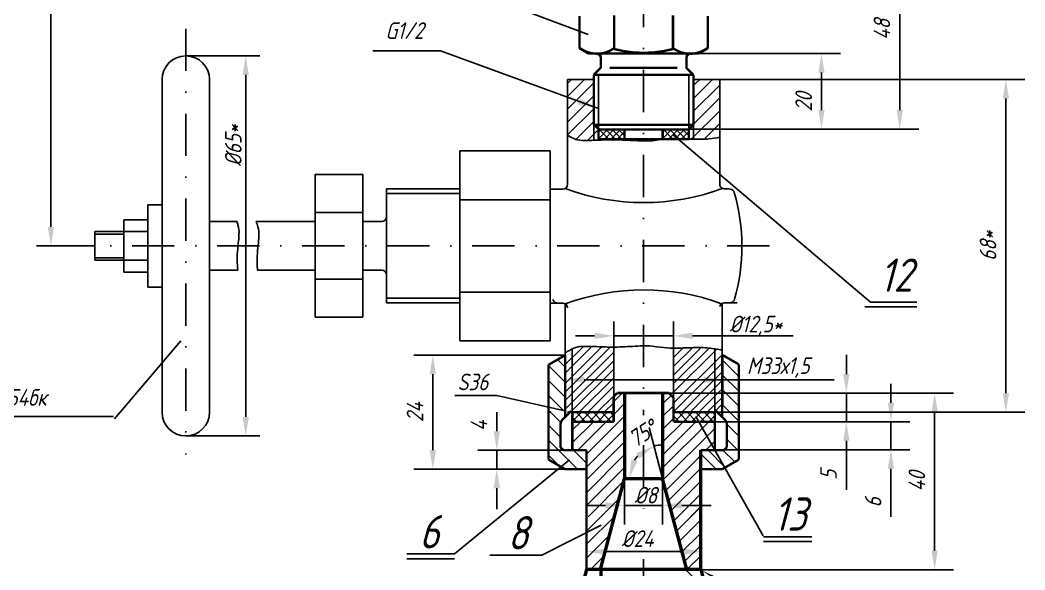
# Model space of a CAD drawing. Header units: inches. Extents: x 454 to 2014, y 121 to 978.
# Drawn here: x 1548.3 to 1759.6, y 474.1 to 589.8 of the extents above; entities that cross this region are included whole.
import ezdxf

# ---------------------------------------------------------------- set-up
doc = ezdxf.new("R2010")
doc.units = ezdxf.units.IN
doc.header["$LTSCALE"] = 0.7
doc.header["$MEASUREMENT"] = 0
doc.linetypes.add('DASHDOT', pattern=[25.4, 12.7, -6.35, 0, -6.35])
doc.styles.get("Standard").update_dxf_attribs({"font": 'romand.shx', "width": 0.8, "oblique": 15, "height": 3.5})
doc.dimstyles.get("Standard").update_dxf_attribs({"dimtxt": 3.5, "dimasz": 4, "dimexe": 4, "dimexo": 0, "dimgap": 2, "dimtad": 1, "dimdec": 0, "dimdsep": 46, "dimtxsty": 'Standard', "dimcen": 0.09, "dimadec": 0, "dimazin": 0, "dimtfac": 1, "dimtdec": 0, "dimtmove": 0, "dimatfit": 3, "dimfxl": 0, "dimtolj": 1, "dimtzin": 0, "dimlwd": 25, "dimlwe": 25, "dimarcsym": 0})

# ---------------------------------------------------------------- blocks, each defined once
blk = doc.blocks.new('*X8')
at = {"color": 0}
for p, q in [((1677.82, 643.29), (1678.3, 643.77)), ((1677.82, 641.5), (1679.82, 643.5)), ((1679.82, 640.68), (1677.82, 642.68)), ((1679.82, 642.48), (1678.52, 643.77)), ((1677.82, 639.7), (1679.82, 641.7)), ((1679.82, 638.88), (1677.82, 640.88)), ((1677.82, 637.91), (1679.82, 639.91)), ((1679.82, 637.09), (1677.82, 639.09)), ((1677.82, 636.11), (1679.82, 638.11)), ((1679.82, 635.29), (1677.82, 637.29)), ((1678.58, 635.07), (1679.82, 636.31)), ((1678.24, 635.07), (1677.82, 635.49)), ((1677.82, 621.74), (1678.55, 622.47)), ((1677.82, 619.94), (1679.82, 621.94)), ((1679.82, 620.92), (1678.27, 622.47)), ((1679.82, 619.13), (1677.82, 621.13)), ((1677.82, 618.15), (1679.82, 620.15)), ((1679.82, 617.33), (1677.82, 619.33)), ((1677.82, 616.35), (1679.82, 618.35)), ((1679.82, 615.53), (1677.82, 617.53)), ((1677.82, 614.56), (1679.82, 616.56)), ((1679.79, 613.77), (1677.82, 615.74)), ((1677.99, 613.77), (1677.82, 613.94)), ((1678.83, 613.77), (1679.82, 614.76))]:
    blk.add_line(p, q, dxfattribs=at)
blk = doc.blocks.new('*D11')
at = {"color": 0, "lineweight": 25}
for p, q in [((1679.41, 474.18), (1679.41, 284.08)), ((1499.41, 309.18), (1499.41, 284.08)), ((1503.41, 288.08), (1675.41, 288.08))]:
    blk.add_line(p, q, dxfattribs=at)
for points in [[(1503.41, 288.75), (1503.41, 287.41), (1499.41, 288.08)], [(1675.41, 288.75), (1675.41, 287.41), (1679.41, 288.08)]]:
    blk.add_solid(points, dxfattribs=at)
at = {"layer": 'DEFPOINTS', "color": 0, "lineweight": 25}
for p in [(1679.41, 474.18), (1499.41, 309.18), (1679.41, 288.08)]:
    blk.add_point(p, dxfattribs=at)
at = {"color": 0, "lineweight": 25, "insert": (1589.41, 291.83), "char_height": 3.5, "attachment_point": 5}
blk.add_mtext('\\A1;180', dxfattribs=at)
blk = doc.blocks.new('*D13')
at = {"color": 0, "lineweight": 25}
for p, q in [((1662.91, 519.3), (1631.07, 519.3)), ((1635.07, 515.3), (1635.07, 499.3)), ((1667.41, 495.3), (1631.07, 495.3))]:
    blk.add_line(p, q, dxfattribs=at)
for points in [[(1634.41, 515.3), (1635.74, 515.3), (1635.07, 519.3)], [(1634.41, 499.3), (1635.74, 499.3), (1635.07, 495.3)]]:
    blk.add_solid(points, dxfattribs=at)
at = {"layer": 'DEFPOINTS', "color": 0, "lineweight": 25}
for p in [(1662.91, 519.3), (1635.07, 495.3), (1667.41, 495.3)]:
    blk.add_point(p, dxfattribs=at)
at = {"color": 0, "lineweight": 25, "insert": (1631.32, 507.3), "char_height": 3.5, "attachment_point": 5, "rotation": 90}
blk.add_mtext('\\A1;24', dxfattribs=at)
blk = doc.blocks.new('*D14')
at = {"color": 0, "lineweight": 25}
for p, q in [((1722.04, 515.34), (1722.04, 519.34)), ((1683.41, 511.34), (1726.04, 511.34)), ((1722.04, 511.34), (1722.04, 505.3)), ((1694.41, 505.3), (1726.04, 505.3)), ((1722.04, 501.3), (1722.04, 490.94))]:
    blk.add_line(p, q, dxfattribs=at)
for points in [[(1721.38, 515.34), (1722.71, 515.34), (1722.04, 511.34)], [(1721.38, 501.3), (1722.71, 501.3), (1722.04, 505.3)]]:
    blk.add_solid(points, dxfattribs=at)
at = {"layer": 'DEFPOINTS', "color": 0, "lineweight": 25}
for p in [(1683.41, 511.34), (1694.41, 505.3), (1722.04, 505.3)]:
    blk.add_point(p, dxfattribs=at)
at = {"color": 0, "lineweight": 25, "insert": (1718.29, 494.12), "char_height": 3.5, "attachment_point": 5, "rotation": 90}
blk.add_mtext('\\A1;5', dxfattribs=at)
blk = doc.blocks.new('*D15')
at = {"color": 0, "lineweight": 25}
for p, q in [((1731.42, 509.3), (1731.42, 513.3)), ((1694.41, 505.3), (1735.42, 505.3)), ((1731.42, 505.3), (1731.42, 499.39)), ((1694.24, 499.39), (1735.42, 499.39)), ((1731.42, 495.39), (1731.42, 485.26))]:
    blk.add_line(p, q, dxfattribs=at)
for points in [[(1730.76, 509.3), (1732.09, 509.3), (1731.42, 505.3)], [(1730.76, 495.39), (1732.09, 495.39), (1731.42, 499.39)]]:
    blk.add_solid(points, dxfattribs=at)
at = {"layer": 'DEFPOINTS', "color": 0, "lineweight": 25}
for p in [(1694.41, 505.3), (1694.24, 499.39), (1731.42, 499.39)]:
    blk.add_point(p, dxfattribs=at)
at = {"color": 0, "lineweight": 25, "insert": (1727.67, 488.32), "char_height": 3.5, "attachment_point": 5, "rotation": 90}
blk.add_mtext('\\A1;6', dxfattribs=at)
blk = doc.blocks.new('*D16')
at = {"color": 0, "lineweight": 25}
for p, q in [((1695.41, 577.3), (1759.59, 577.3)), ((1755.59, 573.3), (1755.59, 511.3)), ((1693.93, 507.3), (1759.59, 507.3))]:
    blk.add_line(p, q, dxfattribs=at)
for points in [[(1754.93, 573.3), (1756.26, 573.3), (1755.59, 577.3)], [(1754.93, 511.3), (1756.26, 511.3), (1755.59, 507.3)]]:
    blk.add_solid(points, dxfattribs=at)
at = {"layer": 'DEFPOINTS', "color": 0, "lineweight": 25}
for p in [(1695.41, 577.3), (1693.93, 507.3), (1755.59, 507.3)]:
    blk.add_point(p, dxfattribs=at)
at = {"color": 0, "lineweight": 25, "insert": (1751.84, 542.3), "char_height": 3.5, "attachment_point": 5, "rotation": 90}
blk.add_mtext('\\A1;68*', dxfattribs=at)
blk = doc.blocks.new('*D17')
at = {"color": 0, "lineweight": 25}
for p, q in [((1683.41, 511.34), (1744.61, 511.34)), ((1740.61, 507.34), (1740.61, 478.16)), ((1691.6, 474.16), (1744.61, 474.16))]:
    blk.add_line(p, q, dxfattribs=at)
for points in [[(1739.94, 507.34), (1741.28, 507.34), (1740.61, 511.34)], [(1739.94, 478.16), (1741.28, 478.16), (1740.61, 474.16)]]:
    blk.add_solid(points, dxfattribs=at)
at = {"layer": 'DEFPOINTS', "color": 0, "lineweight": 25}
for p in [(1683.41, 511.34), (1691.6, 474.16), (1740.61, 474.16)]:
    blk.add_point(p, dxfattribs=at)
at = {"color": 0, "lineweight": 25, "insert": (1736.86, 492.75), "char_height": 3.5, "attachment_point": 5, "rotation": 90}
blk.add_mtext('\\A1;40', dxfattribs=at)
blk = doc.blocks.new('*D18')
at = {"color": 0, "lineweight": 25}
for p, q in [((1688.43, 608.83), (1737.27, 608.83)), ((1733.27, 604.83), (1733.27, 570.87)), ((1688.92, 566.87), (1737.27, 566.87))]:
    blk.add_line(p, q, dxfattribs=at)
for points in [[(1732.61, 604.83), (1733.94, 604.83), (1733.27, 608.83)], [(1732.61, 570.87), (1733.94, 570.87), (1733.27, 566.87)]]:
    blk.add_solid(points, dxfattribs=at)
at = {"layer": 'DEFPOINTS', "color": 0, "lineweight": 25}
for p in [(1688.43, 608.83), (1688.92, 566.87), (1733.27, 566.87)]:
    blk.add_point(p, dxfattribs=at)
at = {"color": 0, "lineweight": 25, "insert": (1729.52, 587.85), "char_height": 3.5, "attachment_point": 5, "rotation": 90}
blk.add_mtext('\\A1;48', dxfattribs=at)

msp = doc.modelspace()

# ---------------------------------------------------------------- linework, layer by layer
at = {"linetype": 'DASHDOT'}
for p, q in [((1679.41, 919.03), (1679.41, 506.65)), ((1583.12, 588), (1583.12, 498.38)), ((1705.87, 542.3), (1556.66, 542.3)), ((1679.41, 500.39), (1679.41, 485.38)), ((1679.41, 476.37), (1679.41, 444.18))]:
    msp.add_line(p, q, dxfattribs=at)
at = {"color": 0, "linetype": 'ByBlock'}
for p, q in [((1554.75, 659.95), (1554.75, 546.3)), ((1583.12, 582.28), (1598.72, 582.28)), ((1595.72, 578.28), (1595.72, 506.31)), ((1563.98, 542.3), (1551.75, 542.3)), ((1673.11, 518.83), (1673.11, 526.37)), ((1685.71, 518.58), (1685.71, 526.37)), ((1669.11, 523.37), (1665.11, 523.37)), ((1685.71, 523.37), (1673.11, 523.37)), ((1689.71, 523.37), (1710.84, 523.37)), ((1662.91, 519.3), (1662.91, 508.85)), ((1696.06, 519.3), (1696.06, 508.85)), ((1666.91, 514.14), (1719.45, 514.14)), ((1583.12, 502.31), (1598.72, 502.31))]:
    msp.add_line(p, q, dxfattribs=at)
at = {"lineweight": 25}
for p, q in [((1634.06, 599.42), (1667.77, 586.81)), ((1688.56, 582.77), (1720.82, 582.77)), ((1716.82, 578.77), (1716.82, 570.87)), ((1688.92, 566.87), (1720.82, 566.87)), ((1727.13, 530.48), (1685.67, 565.57)), ((1568.1, 505.93), (1582.1, 522.33)), ((1648.53, 510.8), (1662.81, 507.61)), ((1648.53, 503.3), (1648.53, 507.3)), ((1704.52, 481.31), (1690.37, 506.38)), ((1683.4, 493.36), (1680.58, 504.05)), ((1667.41, 499.3), (1644.53, 499.3)), ((1648.53, 499.3), (1648.53, 495.3)), ((1663.81, 497.3), (1639.6, 477.48)), ((1667.41, 495.3), (1644.53, 495.3)), ((1675.41, 493.36), (1675.41, 483.7)), ((1683.41, 493.36), (1683.41, 483.7)), ((1648.53, 491.3), (1648.53, 486.9)), ((1671.41, 487.7), (1667.41, 487.7)), ((1675.41, 487.7), (1683.41, 487.7)), ((1687.41, 487.7), (1693.62, 487.7)), ((1658.02, 477.19), (1670.49, 483.53)), ((1667.41, 474.18), (1667.41, 481.97)), ((1671.41, 477.97), (1687.75, 477.97)), ((1639.6, 477.48), (1629.58, 477.48)), ((1639.6, 476.48), (1629.58, 476.48)), ((1658.02, 477.19), (1647.04, 477.19)), ((1692.57, 469.85), (1688.24, 474.18))]:
    msp.add_line(p, q, dxfattribs=at)
for p, q in [((1636.68, 583.34), (1622.43, 583.34)), ((1669.68, 571.25), (1636.68, 583.34)), ((1679.41, 582.77), (1667.81, 582.77)), ((1667.81, 582.77), (1669.62, 582.77)), ((1670.41, 582.77), (1670.41, 579.77)), ((1679.41, 582.77), (1691, 582.77)), ((1688.41, 582.77), (1688.41, 579.77)), ((1670.41, 579.77), (1668.88, 578.24)), ((1688.41, 579.77), (1688.35, 579.77)), ((1688.41, 579.77), (1689.93, 578.24)), ((1578.12, 577.28), (1578.12, 507.31)), ((1588.12, 577.28), (1588.12, 507.31)), ((1663.41, 577.3), (1663.41, 555.23)), ((1669.91, 578.27), (1669.91, 565.77)), ((1688.91, 578.27), (1688.91, 564.89)), ((1695.41, 577.3), (1695.41, 555)), ((1668.91, 567.77), (1668.91, 564.51)), ((1687.99, 566.77), (1671.39, 566.77)), ((1689.91, 567.77), (1689.91, 564.75)), ((1669.91, 565.77), (1669.91, 564.66)), ((1640.76, 562.3), (1640.76, 522.3)), ((1640.76, 562.3), (1659.76, 562.3)), ((1659.76, 562.3), (1659.76, 522.3)), ((1610.33, 557.3), (1610.33, 527.3)), ((1620.33, 557.3), (1620.33, 527.3)), ((1625.33, 554.3), (1625.33, 530.3)), ((1640.76, 554.3), (1625.33, 554.3)), ((1637.73, 554.3), (1638.43, 554.3)), ((1662.41, 554.23), (1659.76, 554.23)), ((1696.37, 554.29), (1697.13, 554.29)), ((1625.33, 553.29), (1640.76, 553.29)), ((1640.76, 552.01), (1659.76, 552.01)), ((1575.12, 550.97), (1575.12, 533.63)), ((1578.12, 550.97), (1575.12, 550.97)), ((1570.12, 547.8), (1575.12, 547.8)), ((1570.12, 547.8), (1570.12, 536.8)), ((1593.85, 547.43), (1588.12, 547.43)), ((1610.33, 547.43), (1597.91, 547.43)), ((1624.33, 547.43), (1620.33, 547.43)), ((1563.98, 545.3), (1575.12, 545.3)), ((1563.98, 545.3), (1563.98, 539.3)), ((1563.98, 544.8), (1570.12, 544.8)), ((1563.98, 539.8), (1570.12, 539.8)), ((1563.98, 539.3), (1575.12, 539.3)), ((1570.12, 536.8), (1575.12, 536.8)), ((1594.06, 537.17), (1588.12, 537.17)), ((1610.33, 537.17), (1598.21, 537.17)), ((1624.33, 537.17), (1620.33, 537.17)), ((1578.12, 533.63), (1575.12, 533.63)), ((1640.76, 532.59), (1659.76, 532.59)), ((1625.33, 531.31), (1640.76, 531.31)), ((1727.13, 530.48), (1736.86, 530.48)), ((1640.76, 530.3), (1625.33, 530.3)), ((1662.41, 530.24), (1659.76, 530.24)), ((1662.41, 530.24), (1661.64, 530.24)), ((1696.37, 530.29), (1697.13, 530.29)), ((1696.41, 530.3), (1699.05, 530.3)), ((1725.91, 529.48), (1736.86, 529.48)), ((1640.76, 522.3), (1659.76, 522.3)), ((1648.53, 510.8), (1639.73, 510.8)), ((1673.11, 509.3), (1671.11, 507.3)), ((1664.41, 507.3), (1664.16, 507.55)), ((1694.33, 507.38), (1695.81, 508.87)), ((1694.41, 507.3), (1694.66, 507.55)), ((1518.91, 506.37), (1567.93, 506.37)), ((1704.62, 481.09), (1714.76, 481.09)), ((1704.62, 480.09), (1714.76, 480.09))]:
    msp.add_line(p, q)
at = {"linetype": 'Continuous'}
for p, q in [((1667.81, 582.77), (1679.41, 582.77)), ((1691, 582.77), (1679.41, 582.77)), ((1668.91, 577.3), (1663.41, 577.3)), ((1695.41, 577.3), (1689.91, 577.3)), ((1689.91, 567.77), (1668.91, 567.77)), ((1689.15, 567.77), (1679.41, 567.77)), ((1610.33, 557.3), (1620.33, 557.3)), ((1610.33, 549.3), (1620.33, 549.3)), ((1610.33, 535.3), (1620.33, 535.3)), ((1662.91, 530.11), (1662.91, 519.3)), ((1695.91, 530.16), (1695.91, 519.39)), ((1610.33, 527.3), (1620.33, 527.3)), ((1664.41, 520.61), (1664.41, 507.5)), ((1673.11, 521.01), (1673.11, 507.3)), ((1685.71, 520.76), (1685.71, 509.3)), ((1694.41, 520.64), (1694.41, 505.3)), ((1696.06, 519.3), (1695.91, 519.3)), ((1673.11, 507.3), (1663.41, 507.3)), ((1673.11, 507.3), (1663.41, 507.3)), ((1673.11, 507.3), (1663.41, 507.3)), ((1668.91, 507.3), (1663.41, 507.3)), ((1668.91, 507.3), (1663.41, 507.3)), ((1694.41, 507.3), (1685.71, 507.3)), ((1695.41, 507.3), (1685.71, 507.3)), ((1695.41, 507.3), (1689.91, 507.3)), ((1695.41, 507.3), (1689.91, 507.3)), ((1691.41, 474.18), (1686.21, 474.18))]:
    msp.add_line(p, q, dxfattribs=at)
at = {"color": 0}
for p, q in [((1663.41, 576.45), (1664.26, 577.3)), ((1663.41, 573.75), (1666.95, 577.3)), ((1689.75, 576.01), (1691.13, 577.21)), ((1689.91, 573.31), (1693.89, 577.3)), ((1663.41, 571.06), (1669.07, 576.72)), ((1689.91, 570.62), (1695.41, 576.12)), ((1663.41, 568.36), (1668.91, 573.86)), ((1689.91, 567.92), (1695.41, 573.42)), ((1663.41, 565.67), (1668.91, 571.17)), ((1689.43, 564.76), (1695.41, 570.73)), ((1665.14, 564.71), (1668.91, 568.48)), ((1667.61, 564.49), (1670.01, 566.89)), ((1669.91, 566.2), (1670.47, 566.77)), ((1669.91, 564.85), (1671.82, 566.77)), ((1672.11, 564.77), (1670, 566.87)), ((1671.17, 564.77), (1673.17, 566.77)), ((1673.46, 564.77), (1671.46, 566.77)), ((1672.51, 564.77), (1674.51, 566.77)), ((1674.8, 564.77), (1672.8, 566.77)), ((1675.15, 565.77), (1674.15, 566.77)), ((1683.29, 564.77), (1685.29, 566.77)), ((1683.41, 566.23), (1683.94, 566.77)), ((1685.58, 564.77), (1683.58, 566.77)), ((1684.64, 564.77), (1686.64, 566.77)), ((1686.93, 564.77), (1684.93, 566.77)), ((1685.98, 564.77), (1687.98, 566.77)), ((1688.27, 564.77), (1686.27, 566.77)), ((1687.33, 564.77), (1688.91, 566.34)), ((1688.62, 565.77), (1687.62, 566.77)), ((1688.91, 566.83), (1688.89, 566.85)), ((1692.12, 564.74), (1695.41, 568.04)), ((1673.86, 564.77), (1675.41, 566.31)), ((1662.91, 517.32), (1666.73, 521.14)), ((1662.91, 515.49), (1668.55, 521.13)), ((1662.91, 513.36), (1670.61, 521.06)), ((1662.91, 511.53), (1672.38, 521.01)), ((1662.91, 509.74), (1673.11, 519.94)), ((1685.71, 515.12), (1691.49, 520.9)), ((1685.71, 516.89), (1689.7, 520.88)), ((1685.71, 518.84), (1687.68, 520.81)), ((1685.71, 513.34), (1693.17, 520.8)), ((1685.71, 511.51), (1694.78, 520.58)), ((1661.3, 518.37), (1662.91, 516.77)), ((1662.91, 507.94), (1673.11, 518.14)), ((1685.76, 509.24), (1695.91, 519.39)), ((1695.91, 518.34), (1699.41, 514.84)), ((1659.41, 517.12), (1662.91, 513.62)), ((1664.06, 507.3), (1673.11, 516.34)), ((1685.71, 507.39), (1695.91, 517.59)), ((1687.56, 507.45), (1695.91, 515.8)), ((1659.41, 513.98), (1662.91, 510.48)), ((1663.41, 513.83), (1663.48, 513.9)), ((1665.86, 507.3), (1673.11, 514.55)), ((1689.2, 507.3), (1695.91, 514)), ((1695.91, 515.2), (1699.41, 511.7)), ((1667.65, 507.3), (1673.11, 512.75)), ((1691, 507.3), (1695.91, 512.2)), ((1695.91, 512.05), (1699.41, 508.55)), ((1659.41, 510.84), (1662.91, 507.34)), ((1669.65, 507.3), (1673.11, 510.75)), ((1673.11, 509.54), (1674.91, 511.34)), ((1683.41, 509.06), (1685.2, 510.85)), ((1692.8, 507.3), (1695.91, 510.41)), ((1659.41, 507.69), (1659.8, 507.3)), ((1659.8, 507.3), (1661.98, 505.12)), ((1673.11, 506.85), (1675.41, 509.15)), ((1683.41, 506.37), (1685.71, 508.67)), ((1695.91, 508.91), (1699.41, 505.41)), ((1664.41, 503.54), (1666.17, 505.3)), ((1664.41, 500.84), (1668.86, 505.3)), ((1665.41, 499.15), (1671.56, 505.3)), ((1667.41, 498.45), (1675.41, 506.45)), ((1683.41, 503.68), (1685.71, 505.98)), ((1683.41, 495.59), (1693.11, 505.3)), ((1683.41, 498.29), (1690.42, 505.3)), ((1683.41, 500.98), (1687.72, 505.3)), ((1659.41, 504.55), (1661.91, 502.05)), ((1667.41, 495.76), (1675.41, 503.76)), ((1683.41, 492.9), (1694.41, 503.9)), ((1696.9, 504.77), (1699.41, 502.27)), ((1659.41, 501.41), (1665.41, 495.41)), ((1667.41, 493.06), (1675.41, 501.06)), ((1692.5, 499.3), (1694.41, 501.21)), ((1696.91, 501.62), (1699.41, 499.12)), ((1664.66, 499.3), (1667.41, 496.55)), ((1692.95, 499.3), (1696.57, 495.68)), ((1696.08, 499.31), (1698.56, 496.83)), ((1659.41, 498.26), (1661.65, 496.03)), ((1667.41, 490.37), (1675.41, 498.37)), ((1684.06, 490.86), (1691.41, 498.21)), ((1691.41, 498.57), (1694.68, 495.3)), ((1667.41, 487.68), (1675.41, 495.68)), ((1684.63, 488.73), (1691.41, 495.51)), ((1667.72, 485.3), (1675.41, 492.98)), ((1672.72, 490.3), (1675.41, 492.98)), ((1685.19, 486.6), (1691.41, 492.82)), ((1667.41, 482.29), (1674.3, 489.19)), ((1685.75, 484.47), (1691.41, 490.12)), ((1686.32, 482.29), (1691.41, 487.38)), ((1689.27, 485.3), (1691.41, 487.43)), ((1667.41, 479.54), (1673.32, 485.45)), ((1686.9, 480.12), (1691.41, 484.63)), ((1687.47, 477.95), (1691.41, 481.88)), ((1667.41, 476.57), (1672.25, 481.41)), ((1688.02, 475.87), (1691.41, 479.25)), ((1668.34, 474.3), (1671.1, 477.06)), ((1688.51, 474.18), (1691.41, 477.08))]:
    msp.add_line(p, q, dxfattribs=at)
at = {"linetype": 'Continuous', "lineweight": 50}
for p, q in [((1675.41, 511.34), (1675.41, 493.36)), ((1683.41, 511.34), (1683.41, 493.36)), ((1691.41, 474.18), (1667.41, 474.18))]:
    msp.add_line(p, q, dxfattribs=at)
at = {"color": 0, "linetype": 'ByBlock', "lineweight": 50}
msp.add_line((1691.41, 474.18), (1691.41, 499.3), dxfattribs=at)
at = {"lineweight": 50}
for p, q in [((1670.34, 474.18), (1675.41, 493.36)), ((1675.41, 493.36), (1683.41, 493.36)), ((1688.47, 474.18), (1683.4, 493.36)), ((1667.41, 474.18), (1665.41, 466.72)), ((1670.41, 474.18), (1670.41, 444.18)), ((1691.41, 474.18), (1693.41, 466.72))]:
    msp.add_line(p, q, dxfattribs=at)
at = {"const_width": 0.5}
for points in [[(1665.91, 590.66), (1665.91, 583.87)], [(1665.91, 590.66), (1665.91, 583.87)], [(1673.22, 590.81), (1673.22, 583.72)], [(1685.59, 590.81), (1685.59, 583.72)], [(1692.91, 590.66), (1692.91, 583.87)], [(1667.81, 582.77), (1665.91, 583.87)], [(1667.81, 582.77), (1665.91, 583.87)], [(1691, 582.77), (1692.91, 583.87)], [(1667.81, 582.77), (1679.41, 582.77)], [(1669.62, 582.77), (1667.81, 582.77)], [(1670.41, 581.77), (1670.41, 579.97)], [(1670.41, 581.77), (1670.41, 579.97)], [(1691, 582.77), (1679.41, 582.77)], [(1688.41, 581.77), (1688.41, 579.97)], [(1670.26, 579.62), (1668.91, 578.27)], [(1670.26, 579.62), (1668.91, 578.27)], [(1672.29, 579.77), (1679.41, 579.77)], [(1686.52, 579.77), (1679.41, 579.77)], [(1688.55, 579.62), (1689.91, 578.27)], [(1668.91, 578.27), (1668.91, 567.76)], [(1668.91, 578.27), (1679.41, 578.27)], [(1689.91, 578.27), (1679.41, 578.27)], [(1689.91, 578.27), (1689.91, 567.81)], [(1668.83, 567.83), (1670.17, 566.77)], [(1668.91, 567.77), (1679.4, 567.77)], [(1669.91, 566.96), (1669.91, 564.77)], [(1688.8, 566.77), (1670.17, 566.77)], [(1689.91, 567.77), (1679.42, 567.77)], [(1689.98, 567.79), (1688.8, 566.77)], [(1688.92, 566.96), (1688.92, 564.77)], [(1688.92, 564.77), (1669.91, 564.77)], [(1662.91, 519.3), (1659.41, 517.28)], [(1695.91, 519.39), (1699.41, 517.37)], [(1673.11, 510.59), (1673.86, 511.34)], [(1685.71, 510.34), (1684.71, 511.34)], [(1662.38, 505.77), (1664.16, 507.55)], [(1696.44, 505.77), (1694.41, 507.8)], [(1662.91, 495.3), (1659.41, 497.32)], [(1695.91, 495.3), (1699.41, 497.32)]]:
    msp.add_lwpolyline(points, dxfattribs=at)
for points in [[(1673.22, 583.92, -0.337742), (1665.91, 584.01, -0.337742)], [(1679.41, 582.91, -0.065251), (1673.22, 583.72, -0.065251)], [(1679.41, 582.91, 0.065251), (1685.59, 583.72, 0.065251)], [(1685.59, 583.92, 0.337742), (1692.91, 584.01, 0.337742)], [(1669.41, 582.77, -0.414214), (1670.41, 581.77, -0.414214)], [(1670.41, 581.77, 0.414214), (1669.41, 582.77, 0.414214)], [(1689.41, 582.77, 0.414214), (1688.41, 581.77, 0.414214)], [(1670.41, 579.97, -0.198912), (1670.26, 579.62, -0.198912)], [(1670.26, 579.62, 0.198912), (1670.41, 579.97, 0.198912)], [(1688.41, 579.97, 0.198912), (1688.55, 579.62, 0.198912)], [(1662.38, 505.77, 0.198912), (1661.91, 504.63, 0.198912)], [(1696.91, 504.63, 0.198912), (1696.44, 505.77, 0.198912)]]:
    msp.add_lwpolyline(points, format="xyb", dxfattribs=at)
at = {"linetype": 'Continuous', "const_width": 0.5}
for points in [[(1675.41, 566.77), (1675.41, 564.77)], [(1683.41, 566.77), (1683.41, 564.77)], [(1662.91, 519.32), (1662.91, 506.3)], [(1695.91, 519.39), (1695.91, 506.3)], [(1659.41, 517.28), (1659.41, 497.32)], [(1699.41, 517.37), (1699.41, 497.32)], [(1684.71, 511.34), (1673.86, 511.34)], [(1673.11, 510.59), (1673.11, 505.3)], [(1685.71, 510.34), (1685.71, 505.3)], [(1664.41, 507.3), (1664.41, 499.3)], [(1673.11, 507.3), (1664.41, 507.3)], [(1694.41, 507.3), (1685.71, 507.3)], [(1694.41, 507.3), (1694.41, 499.3)], [(1673.11, 505.3), (1664.41, 505.3)], [(1694.41, 505.3), (1685.71, 505.3)], [(1661.91, 504.63), (1661.91, 500.3)], [(1696.91, 504.63), (1696.91, 500.3)], [(1667.41, 499.3), (1662.91, 499.3)], [(1695.91, 499.3), (1691.41, 499.3)], [(1667.41, 495.3), (1662.91, 495.3)], [(1695.91, 495.3), (1691.41, 495.3)]]:
    msp.add_lwpolyline(points, dxfattribs=at)
for points, format in [([(1695.41, 565.15, -0.010158), (1693.17, 564.83, -0.030036), (1691.55, 564.73, -0.013798), (1687.21, 564.85, 0.026226), (1684.91, 564.85, 0.02831), (1682.21, 564.56, -0.037565), (1680.17, 564.38, -0.018986), (1678.16, 564.42, 0.008915), (1673.89, 564.61, 0.019358), (1670.49, 564.57, -0.01613), (1666.42, 564.49, -0.103314), (1664.74, 564.87, -0.018147), (1663.41, 565.53)], "xyb"), ([(1593.85, 547.43, -0.012445), (1594.09, 546.67, -0.081079), (1594.31, 544.74, -0.018122), (1594.15, 542.77, 0.016208), (1593.96, 540.56, 0.028848), (1593.98, 538.22, 0.006767), (1594.06, 537.17)], "xyb"), ([(1597.91, 547.43, -0.018235), (1598.27, 546.32, -0.081079), (1598.49, 544.39, -0.018122), (1598.33, 542.42, 0.016208), (1598.14, 540.21, 0.028848), (1598.16, 537.87, 0.004516), (1598.21, 537.17)], "xyb"), ([(1695.91, 520.4, 0.012435), (1693.17, 520.8, 0.030036), (1691.55, 520.9, 0.013798), (1687.21, 520.79, -0.026226), (1684.91, 520.79, -0.02831), (1682.21, 521.08, 0.037565), (1680.17, 521.26, 0.018986), (1678.16, 521.21, -0.008915), (1673.89, 521.02, -0.019358), (1670.49, 521.06, 0.01613), (1666.42, 521.14, 0.103314), (1664.74, 520.77, 0.025158), (1662.91, 519.82)], "xyb"), ([(1691.46, 474.08, 0, 1, 0), (1696.63, 471.23, 1, 1, 0)], "xyseb")]:
    msp.add_lwpolyline(points, format=format)
for points in [[(1661.91, 500.3, 0.414214), (1662.91, 499.3, 0.414214)], [(1695.91, 499.3, 0.414214), (1696.91, 500.3, 0.414214)]]:
    msp.add_lwpolyline(points, format="xyb", dxfattribs=at)
at = {"color": 0, "linetype": 'ByBlock', "const_width": 0.5}
msp.add_lwpolyline([(1667.41, 474.18), (1667.41, 499.3)], dxfattribs=at)
for centre, radius, start, end in [((1669.62, 588.77), 6.03, 231.9873, 270), ((1583.12, 577.28), 5, 0, 180), ((1662.41, 555.23), 1, 270, 0), ((1679.41, 598.8), 47.39, 249.6416, 290.3584), ((1696.37, 555.29), 1, 196.4636, 270), ((1697.13, 551.29), 3, 79.2546, 90), ((1697.5, 553.25), 1, 16.3009, 79.2546), ((1659.68, 542.19), 40.41, 344.0258, 16.3009), ((1624.33, 548.43), 1, 270, 0), ((1624.33, 536.17), 1, 0, 90), ((1679.41, 485.66), 47.39, 69.7556, 110.3439), ((1661.27, 531.28), 1, 196.3009, 259.2546), ((1697.57, 531.34), 1, 282.5727, 344.0258), ((1661.64, 533.24), 3, 259.2546, 270), ((1662.41, 529.24), 1, 60, 90), ((1662.41, 529.24), 1, 0, 90), ((1696.37, 529.29), 1, 90, 163.5364), ((1696.41, 529.3), 1, 90, 120), ((1697.13, 533.29), 3, 270, 282.5727), ((1583.12, 507.31), 5, 180, 0)]:
    msp.add_arc(centre, radius, start, end)
at = {"lineweight": 25}
for start, end in [(89.9718, 104.7847), (137.7386, 147.0461)]:
    msp.add_arc((1683.4, 493.36), 7.05, start, end, dxfattribs=at)
at = {"color": 0, "linetype": 'ByBlock'}
for points in [[(1595.05, 578.28), (1596.39, 578.28), (1595.72, 582.28)], [(1554.08, 546.3), (1555.42, 546.3), (1554.75, 542.3)], [(1669.11, 524.04), (1669.11, 522.71), (1673.11, 523.37)], [(1689.71, 524.04), (1689.71, 522.71), (1685.71, 523.37)], [(1666.91, 514.81), (1666.91, 513.48), (1662.91, 514.14)], [(1692.06, 514.81), (1692.06, 513.48), (1696.06, 514.14)], [(1595.05, 506.31), (1596.39, 506.31), (1595.72, 502.31)]]:
    msp.add_solid(points, dxfattribs=at)
at = {"lineweight": 25}
for points in [[(1716.15, 578.77), (1717.48, 578.77), (1716.82, 582.77)], [(1716.15, 570.87), (1717.48, 570.87), (1716.82, 566.87)], [(1647.86, 503.3), (1649.2, 503.3), (1648.53, 499.3)], [(1677.84, 498.68), (1678.53, 497.54), (1681.6, 500.18)], [(1678.13, 497.01), (1676.85, 497.39), (1676.35, 493.36)], [(1647.86, 491.3), (1649.2, 491.3), (1648.53, 495.3)], [(1671.41, 488.37), (1671.41, 487.03), (1675.41, 487.7)], [(1687.41, 488.37), (1687.41, 487.03), (1683.41, 487.7)], [(1671.41, 478.64), (1671.41, 477.3), (1667.41, 477.97)], [(1687.75, 478.64), (1687.75, 477.3), (1691.75, 477.97)]]:
    msp.add_solid(points, dxfattribs=at)
msp.add_solid([(1666.03, 573.32), (1665.58, 572.07), (1669.56, 571.32)])
at = {"layer": 'DEFPOINTS', "color": 0, "linetype": 'ByBlock'}
for p in [(1583.12, 582.28), (1670.25, 582.77), (1688.56, 582.77), (1663.41, 577.3), (1671.05, 567.94), (1671.16, 566.95), (1671.16, 566.95), (1688.11, 566.86), (1688.11, 566.86), (1688.18, 567.86), (1554.75, 542.3), (1563.98, 542.3), (1563.98, 542.3), (1700.09, 542.3), (1673.11, 523.37), (1662.91, 519.3), (1673.11, 518.83), (1685.71, 518.58), (1696.06, 519.3), (1696.06, 514.14), (1645.01, 507.3), (1663.41, 507.3), (1663.41, 507.3), (1663.41, 507.3), (1583.12, 502.31), (1595.72, 502.31), (1667.41, 474.18), (1673.41, 474.18), (1685.41, 474.18), (1691.07, 474.18), (1691.41, 474.18)]:
    msp.add_point(p, dxfattribs=at)

# ---------------------------------------------------------------- block references
at = {"rotation": 270}
msp.add_blockref('*X8', (1050.63, 2185.12), dxfattribs=at)

# ---------------------------------------------------------------- texts
at = {"lineweight": 25, "char_height": 3.5, "attachment_point": 1}
for s, insert, width in [('G1/2', (1625.09, 589.34), 30.8241), ('%%C12,5*', (1697.45, 527.6), 31.7949), ('М33х1,5', (1701.12, 518.84), 33.4906), ('S36', (1640.25, 515.42), 16.1094), ('Клапан 15нж54бк', (1522.43, 512.16), 49.9493)]:
    msp.add_mtext(s, dxfattribs=dict(at, insert=insert, width=width))
at = {"lineweight": 25, "char_height": 3.5, "attachment_point": 5}
for s, insert, rotation in [('\\A1;20', (1713.07, 572.58), 90), ('\\A1;4', (1644.78, 504.45), 90), ('\\A1;75°', (1679.17, 502.81), 32.6739)]:
    msp.add_mtext(s, dxfattribs=dict(at, insert=insert, rotation=rotation))
at = {"lineweight": 25, "insert": (1591.36, 559.04), "char_height": 3.5, "width": 33.0967, "attachment_point": 1, "rotation": 90}
msp.add_mtext('%%C65*', dxfattribs=at)
at = {"lineweight": 35, "char_height": 7, "width": 25.8231, "attachment_point": 1}
for s, insert in [('12', (1729.02, 539.65)), ('13', (1706.69, 489.37)), ('6', (1632.21, 485.65)), ('8', (1650.78, 485.44))]:
    msp.add_mtext(s, dxfattribs=dict(at, insert=insert))
at = {"lineweight": 25, "char_height": 3.5, "attachment_point": 5}
for s, insert in [('\\A1;%%C8', (1679.86, 489.84)), ('\\A1;%%C24', (1678.12, 480.7))]:
    msp.add_mtext(s, dxfattribs=dict(at, insert=insert))

# ---------------------------------------------------------------- dimensions: what is measured, and where the dimension line sits
at = {"lineweight": 25}
for base, p1, p2, text, picture, middle in [((1733.27, 566.87), (1688.43, 608.83), (1688.92, 566.87), '48', '*D18', (1729.52, 587.85)), ((1755.59, 507.3), (1695.41, 577.3), (1693.93, 507.3), '68*', '*D16', (1751.84, 542.3)), ((1722.04, 505.3), (1683.41, 511.34), (1694.41, 505.3), '5', '*D14', (1718.29, 494.12)), ((1740.61, 474.16), (1683.41, 511.34), (1691.6, 474.16), '40', '*D17', (1736.86, 492.75))]:
    dim = msp.add_linear_dim(base=base, p1=p1, p2=p2, angle=90, text=text, dimstyle='Standard', dxfattribs=at)
    dim.commit()
    dim.dimension.update_dxf_attribs({"geometry": picture, "text_midpoint": middle})
for base, p1, p2, picture, middle in [((1635.07, 495.3), (1662.91, 519.3), (1667.41, 495.3), '*D13', (1631.32, 507.3)), ((1731.42, 499.39), (1694.41, 505.3), (1694.24, 499.39), '*D15', (1727.67, 488.32))]:
    dim = msp.add_linear_dim(base=base, p1=p1, p2=p2, angle=90, dimstyle='Standard', dxfattribs=at)
    dim.commit()
    dim.dimension.update_dxf_attribs({"geometry": picture, "text_midpoint": middle})
dim = msp.add_linear_dim(base=(1679.41, 288.08), p1=(1499.41, 309.18), p2=(1679.41, 474.18), dimstyle='Standard', dxfattribs=at)
dim.commit()
dim.dimension.update_dxf_attribs({"geometry": '*D11', "text_midpoint": (1589.41, 291.83)})

doc.saveas('drawing.dxf')
